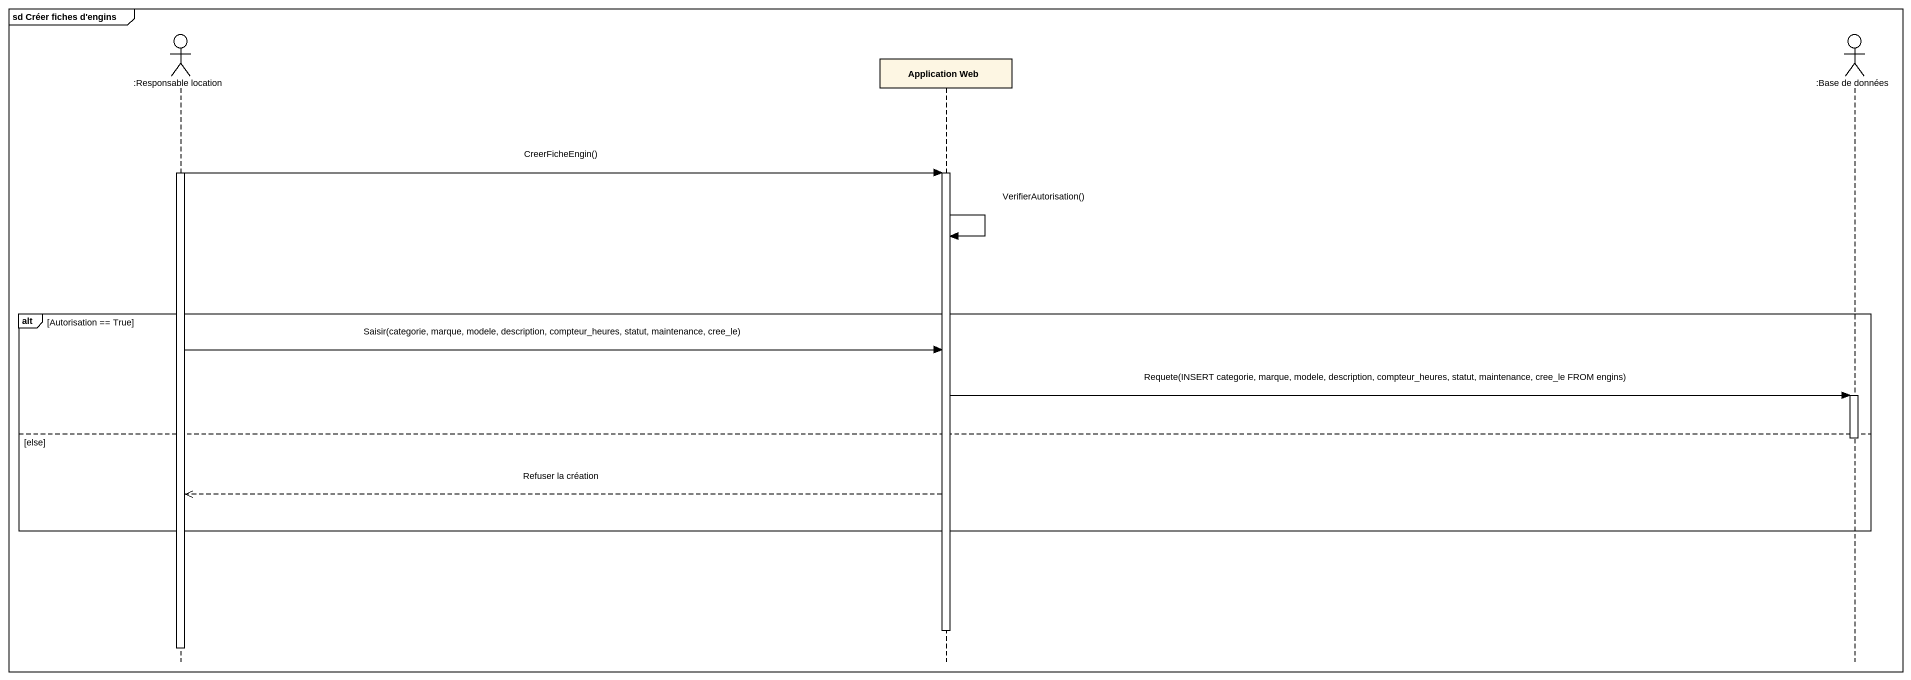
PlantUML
@startuml
mainframe sd Créer fiches d'engins
hide footbox
actor ":Responsable location" as Responsable_location
participant "Application Web" as Application_Web
actor ":Base de données" as Base_de_données

activate Responsable_location
Responsable_location -> Application_Web : CreerFicheEngin()
activate Application_Web
Application_Web -> Application_Web : VerifierAutorisation()
alt Autorisation == True
  Responsable_location -> Application_Web : Saisir(categorie, marque, modele, description, compteur_heures, statut, maintenance, cree_le)
  Application_Web -> Base_de_données : Requete(INSERT categorie, marque, modele, description, compteur_heures, statut, maintenance, cree_le FROM engins)
  activate Base_de_données
else else
  deactivate Base_de_données
  Application_Web -->> Responsable_location : Refuser la création
end
deactivate Application_Web
deactivate Responsable_location
@enduml
